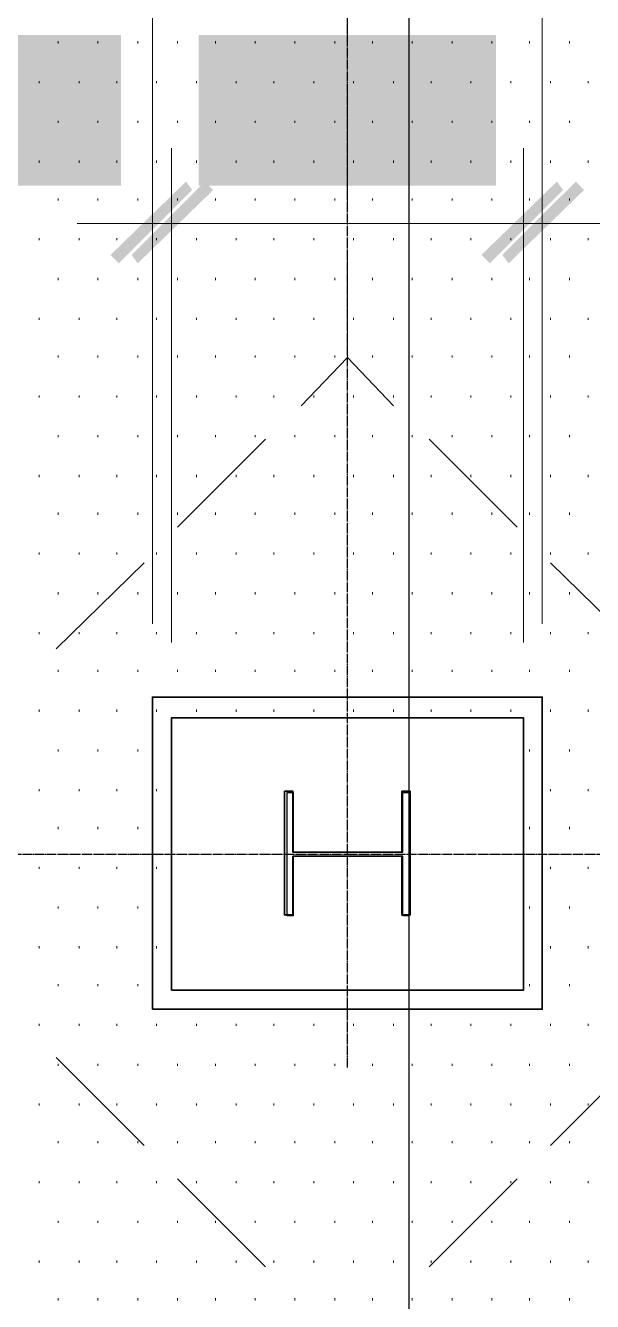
# Model space of a CAD drawing. Header units: millimetres. Extents: x -383313 to -161684, y -117025 to 99224.
# Drawn here: x -326164 to -325019, y -24486 to -21908 of the extents above; entities that cross this region are included whole.
import ezdxf

# ---------------------------------------------------------------- set-up
doc = ezdxf.new("R2010")
doc.units = ezdxf.units.MM
doc.header["$MEASUREMENT"] = 0
doc.linetypes.add('PS-GOST2.303 5', pattern=[24, 20, -1.5, 1, -1.5])
for name, color, linetype in [('001__КОНСТРУКТИВ__Колонны', 14, 'Continuous'), ('PDF_Geometry', 7, 'Continuous'), ('PDF_Solid Fills', 7, 'Continuous'), ('PS_Оси', 5, 'PS-GOST2.303 5')]:
    doc.layers.add(name, color=color, linetype=linetype)
doc.layers.add('001__КОНСТРУКТИВ__Стены наружные', color=7, linetype='Continuous', lineweight=30)

# ---------------------------------------------------------------- blocks, each defined once
blk = doc.blocks.new('A$Cf5759c35')
at = {"layer": 'PDF_Solid Fills'}
for points in [[(32389.1, -3687.2), (32389.1, -3687.2), (32363.7, -3687.2), (32359.4, -3691.5), (32355.2, -3691.5), (32346.7, -3695.7), (32342.5, -3699.9), (32342.5, -3699.9), (32338.3, -3704.2), (32334, -3712.6), (32389.1, -3712.6), (32389.1, -3712.6), (32397.5, -3712.6), (32401.8, -3712.6), (32410.2, -3716.9), (32414.5, -3721.1), (32418.7, -3725.3), (32422.9, -3733.8), (32422.9, -3733.8), (32427.2, -3738), (32427.2, -3742.3), (32431.4, -3746.5), (32431.4, -3750.7), (32431.4, -3755), (32435.6, -3763.4), (32435.6, -3771.9), (32435.6, -3776.1), (32435.6, -3784.6), (32435.6, -3793.1), (32435.6, -3805.8), (32435.6, -3814.2), (32435.6, -3814.2), (32435.6, -3826.9), (32435.6, -3835.4), (32435.6, -3843.9), (32435.6, -3852.3), (32435.6, -3856.6), (32435.6, -3865), (32431.4, -3873.5), (32431.4, -3877.7), (32431.4, -3882), (32427.2, -3886.2), (32427.2, -3890.4), (32422.9, -3894.7), (32422.9, -3898.9), (32418.7, -3903.1), (32410.2, -3907.4), (32406, -3911.6), (32401.8, -3915.8), (32393.3, -3915.8), (32389.1, -3915.8), (32334, -3920.1), (32338.3, -3924.3), (32342.5, -3928.5), (32346.7, -3932.8), (32355.2, -3932.8), (32359.4, -3937), (32367.9, -3937), (32372.1, -3941.2), (32380.6, -3941.2), (32389.1, -3941.2), (32389.1, -3941.2), (32397.5, -3941.2), (32401.8, -3941.2), (32410.2, -3937), (32414.5, -3937), (32422.9, -3932.8), (32427.2, -3928.5), (32431.4, -3928.5), (32435.6, -3924.3), (32439.9, -3920.1), (32444.1, -3915.8), (32448.3, -3911.6), (32452.6, -3903.1), (32452.6, -3898.9), (32456.8, -3890.4), (32461, -3886.2), (32461, -3882), (32461, -3877.7), (32465.3, -3873.5), (32465.3, -3865), (32465.3, -3860.8), (32465.3, -3852.3), (32469.5, -3843.9), (32469.5, -3839.6), (32469.5, -3831.2), (32469.5, -3822.7), (32469.5, -3814.2), (32469.5, -3810), (32469.5, -3801.5), (32469.5, -3793.1), (32469.5, -3784.6), (32469.5, -3780.4), (32465.3, -3771.9), (32465.3, -3767.7), (32465.3, -3759.2), (32465.3, -3755), (32461, -3746.5), (32461, -3742.3), (32456.8, -3733.8), (32452.6, -3729.6), (32452.6, -3721.1), (32448.3, -3716.9), (32448.3, -3716.9), (32444.1, -3712.6), (32439.9, -3708.4), (32435.6, -3699.9), (32427.2, -3695.7), (32422.9, -3695.7), (32422.9, -3691.5), (32414.5, -3691.5), (32410.2, -3687.2), (32401.8, -3687.2), (32393.3, -3687.2)], [(32833.6, -3691.5), (32672.7, -3691.5), (32672.7, -3721.1), (32795.5, -3721.1), (32791.2, -3721.1), (32791.2, -3725.3), (32787, -3729.6), (32782.8, -3738), (32778.5, -3742.3), (32774.3, -3746.5), (32770.1, -3755), (32765.8, -3759.2), (32761.6, -3763.4), (32757.4, -3771.9), (32753.1, -3780.4), (32748.9, -3784.6), (32748.9, -3788.8), (32744.7, -3793.1), (32744.7, -3801.5), (32740.4, -3805.8), (32736.2, -3814.2), (32736.2, -3818.5), (32732, -3826.9), (32727.7, -3831.2), (32727.7, -3839.6), (32723.5, -3843.9), (32723.5, -3852.3), (32719.3, -3860.8), (32719.3, -3865), (32719.3, -3869.3), (32715, -3877.7), (32715, -3886.2), (32710.8, -3890.4), (32710.8, -3898.9), (32710.8, -3907.4), (32710.8, -3911.6), (32706.6, -3920.1), (32706.6, -3924.3), (32706.6, -3932.8), (32706.6, -3937), (32740.4, -3937), (32740.4, -3937), (32740.4, -3928.5), (32740.4, -3920.1), (32740.4, -3915.8), (32740.4, -3907.4), (32744.7, -3898.9), (32744.7, -3894.7), (32744.7, -3886.2), (32748.9, -3882), (32748.9, -3873.5), (32748.9, -3869.3), (32753.1, -3865), (32753.1, -3856.6), (32757.4, -3852.3), (32757.4, -3843.9), (32761.6, -3839.6), (32761.6, -3831.2), (32765.8, -3826.9), (32770.1, -3818.5), (32770.1, -3814.2), (32774.3, -3805.8), (32778.5, -3801.5), (32778.5, -3793.1), (32782.8, -3788.8), (32787, -3780.4), (32791.2, -3776.1), (32795.5, -3767.7), (32799.7, -3763.4), (32803.9, -3755), (32808.2, -3750.7), (32808.2, -3742.3), (32812.4, -3738), (32816.6, -3733.8), (32820.9, -3729.6), (32825.1, -3721.1), (32829.3, -3716.9), (32833.6, -3712.6)], [(32981.7, -3687.2), (32960.6, -3687.2), (32956.3, -3691.5), (32952.1, -3695.7), (32947.9, -3704.2), (32943.6, -3708.4), (32939.4, -3712.6), (32935.2, -3721.1), (32930.9, -3721.1), (32922.5, -3725.3), (32918.2, -3729.6), (32914, -3733.8), (32905.5, -3738), (32947.9, -3742.3), (32947.9, -3937), (32981.7, -3937)], [(33142.6, -3687.2), (33142.6, -3687.2), (33117.2, -3687.2), (33113, -3691.5), (33108.7, -3691.5), (33100.3, -3695.7), (33096, -3699.9), (33096, -3699.9), (33091.8, -3704.2), (33087.6, -3712.6), (33142.6, -3712.6), (33142.6, -3712.6), (33151.1, -3712.6), (33155.3, -3712.6), (33163.8, -3716.9), (33168, -3721.1), (33172.2, -3725.3), (33176.5, -3733.8), (33176.5, -3733.8), (33180.7, -3738), (33180.7, -3742.3), (33184.9, -3746.5), (33184.9, -3750.7), (33184.9, -3755), (33189.2, -3763.4), (33189.2, -3771.9), (33189.2, -3776.1), (33189.2, -3784.6), (33189.2, -3793.1), (33189.2, -3805.8), (33189.2, -3814.2), (33189.2, -3814.2), (33189.2, -3826.9), (33189.2, -3835.4), (33189.2, -3843.9), (33189.2, -3852.3), (33189.2, -3856.6), (33189.2, -3865), (33184.9, -3873.5), (33184.9, -3877.7), (33184.9, -3882), (33180.7, -3886.2), (33180.7, -3890.4), (33176.5, -3894.7), (33176.5, -3898.9), (33172.2, -3903.1), (33163.8, -3907.4), (33159.5, -3911.6), (33155.3, -3915.8), (33146.8, -3915.8), (33142.6, -3915.8), (33087.6, -3920.1), (33091.8, -3924.3), (33096, -3928.5), (33100.3, -3932.8), (33108.7, -3932.8), (33113, -3937), (33121.4, -3937), (33125.7, -3941.2), (33134.1, -3941.2), (33142.6, -3941.2), (33142.6, -3941.2), (33151.1, -3941.2), (33155.3, -3941.2), (33163.8, -3937), (33168, -3937), (33176.5, -3932.8), (33180.7, -3928.5), (33184.9, -3928.5), (33189.2, -3924.3), (33193.4, -3920.1), (33197.6, -3915.8), (33201.9, -3911.6), (33206.1, -3903.1), (33206.1, -3898.9), (33210.3, -3890.4), (33214.6, -3886.2), (33214.6, -3882), (33214.6, -3877.7), (33218.8, -3873.5), (33218.8, -3865), (33218.8, -3860.8), (33218.8, -3852.3), (33223, -3843.9), (33223, -3839.6), (33223, -3831.2), (33223, -3822.7), (33223, -3814.2), (33223, -3810), (33223, -3801.5), (33223, -3793.1), (33223, -3784.6), (33223, -3780.4), (33218.8, -3771.9), (33218.8, -3767.7), (33218.8, -3759.2), (33218.8, -3755), (33214.6, -3746.5), (33214.6, -3742.3), (33210.3, -3733.8), (33206.1, -3729.6), (33206.1, -3721.1), (33201.9, -3716.9), (33201.9, -3716.9), (33197.6, -3712.6), (33193.4, -3708.4), (33189.2, -3699.9), (33180.7, -3695.7), (33176.5, -3695.7), (33176.5, -3691.5), (33168, -3691.5), (33163.8, -3687.2), (33155.3, -3687.2), (33146.8, -3687.2)], [(32334, -3712.6), (32329.8, -3716.9), (32325.6, -3721.1), (32321.3, -3729.6), (32317.1, -3733.8), (32317.1, -3742.3), (32312.9, -3742.3), (32312.9, -3750.7), (32312.9, -3755), (32308.6, -3763.4), (32308.6, -3767.7), (32308.6, -3776.1), (32308.6, -3780.4), (32308.6, -3788.8), (32308.6, -3797.3), (32304.4, -3805.8), (32304.4, -3814.2), (32304.4, -3818.5), (32304.4, -3826.9), (32308.6, -3835.4), (32308.6, -3843.9), (32308.6, -3852.3), (32308.6, -3860.8), (32308.6, -3865), (32312.9, -3873.5), (32312.9, -3877.7), (32317.1, -3886.2), (32317.1, -3890.4), (32321.3, -3894.7), (32321.3, -3903.1), (32325.6, -3907.4), (32329.8, -3911.6), (32329.8, -3915.8), (32334, -3920.1), (32389.1, -3915.8), (32384.8, -3915.8), (32380.6, -3915.8), (32372.1, -3911.6), (32367.9, -3911.6), (32363.7, -3907.4), (32355.2, -3903.1), (32351, -3894.7), (32351, -3894.7), (32351, -3890.4), (32346.7, -3886.2), (32346.7, -3882), (32342.5, -3877.7), (32342.5, -3869.3), (32342.5, -3865), (32338.3, -3856.6), (32338.3, -3848.1), (32338.3, -3839.6), (32338.3, -3831.2), (32338.3, -3822.7), (32338.3, -3814.2), (32338.3, -3805.8), (32338.3, -3797.3), (32338.3, -3788.8), (32338.3, -3780.4), (32338.3, -3771.9), (32342.5, -3767.7), (32342.5, -3759.2), (32342.5, -3755), (32346.7, -3746.5), (32346.7, -3742.3), (32351, -3738), (32351, -3733.8), (32355.2, -3729.6), (32359.4, -3725.3), (32363.7, -3721.1), (32367.9, -3716.9), (32372.1, -3712.6), (32380.6, -3712.6), (32389.1, -3712.6)], [(32905.5, -3738), (32901.3, -3742.3), (32897.1, -3746.5), (32888.6, -3750.7), (32888.6, -3780.4), (32888.6, -3776.1), (32897.1, -3776.1), (32901.3, -3771.9), (32905.5, -3771.9), (32914, -3767.7), (32922.5, -3763.4), (32922.5, -3763.4), (32926.7, -3759.2), (32935.2, -3755), (32939.4, -3750.7), (32943.6, -3746.5), (32947.9, -3742.3)], [(33087.6, -3712.6), (33083.3, -3716.9), (33079.1, -3721.1), (33074.9, -3729.6), (33070.6, -3733.8), (33070.6, -3742.3), (33066.4, -3742.3), (33066.4, -3750.7), (33066.4, -3755), (33062.2, -3763.4), (33062.2, -3767.7), (33062.2, -3776.1), (33062.2, -3780.4), (33062.2, -3788.8), (33062.2, -3797.3), (33057.9, -3805.8), (33057.9, -3814.2), (33057.9, -3818.5), (33057.9, -3826.9), (33062.2, -3835.4), (33062.2, -3843.9), (33062.2, -3852.3), (33062.2, -3860.8), (33062.2, -3865), (33066.4, -3873.5), (33066.4, -3877.7), (33070.6, -3886.2), (33070.6, -3890.4), (33074.9, -3894.7), (33074.9, -3903.1), (33079.1, -3907.4), (33083.3, -3911.6), (33083.3, -3915.8), (33087.6, -3920.1), (33142.6, -3915.8), (33138.4, -3915.8), (33134.1, -3915.8), (33125.7, -3911.6), (33121.4, -3911.6), (33117.2, -3907.4), (33108.7, -3903.1), (33104.5, -3894.7), (33104.5, -3894.7), (33104.5, -3890.4), (33100.3, -3886.2), (33100.3, -3882), (33096, -3877.7), (33096, -3869.3), (33096, -3865), (33091.8, -3856.6), (33091.8, -3848.1), (33091.8, -3839.6), (33091.8, -3831.2), (33091.8, -3822.7), (33091.8, -3814.2), (33091.8, -3805.8), (33091.8, -3797.3), (33091.8, -3788.8), (33091.8, -3780.4), (33091.8, -3771.9), (33096, -3767.7), (33096, -3759.2), (33096, -3755), (33100.3, -3746.5), (33100.3, -3742.3), (33104.5, -3738), (33104.5, -3733.8), (33108.7, -3729.6), (33113, -3725.3), (33117.2, -3721.1), (33121.4, -3716.9), (33125.7, -3712.6), (33134.1, -3712.6), (33142.6, -3712.6)]]:
    blk.add_hatch(color=8, dxfattribs=at).paths.add_polyline_path(points)
at = {"layer": 'PDF_Geometry', "color": 8, "lineweight": 13}
for points in [[(32554.2, -3390.9), (32554.2, -4851.4), (32554.2, -3890.4)], [(33341.6, -3390.9), (33341.6, -4851.4), (33341.6, -3890.4)], [(32947.9, -3416.3), (32947.9, -3666.1)], [(32947.9, -3767.7), (32947.9, -4017.4)], [(32744.7, -4042.8), (32592.3, -4042.8), (32554.2, -4042.8), (32401.8, -4042.8)], [(33451.6, -4042.8), (32592.3, -4042.8), (32444.1, -4042.8)], [(33494, -4042.8), (33341.6, -4042.8), (33303.5, -4042.8), (33151.1, -4042.8)], [(32947.9, -4114.8), (32947.9, -4313.8)], [(33041, -4411.1), (32947.9, -4313.8), (32854.7, -4411.1)], [(32782.8, -4478.9), (32605, -4656.7)], [(33290.8, -4656.7), (33113, -4478.9)], [(32537.2, -4728.6), (32359.4, -4902.2)], [(33536.3, -4902.2), (33358.5, -4728.6)], [(32359.4, -5727.7), (32537.2, -5905.5)], [(33358.5, -5905.5), (33536.3, -5727.7)], [(32605, -5973.2), (32782.8, -6151)], [(33113, -6151), (33290.8, -5973.2)]]:
    blk.add_lwpolyline(points, dxfattribs=at)
at = {"layer": 'PDF_Geometry', "color": 8, "lineweight": 9}
for points in [[(32363.7, -3678.8), (32363.7, -3674.5)], [(32444.1, -3678.8), (32444.1, -3674.5)], [(32524.5, -3678.8), (32524.5, -3674.5)], [(32605, -3678.8), (32605, -3674.5)], [(32681.2, -3678.8), (32681.2, -3674.5)], [(32761.6, -3678.8), (32761.6, -3674.5)], [(32842, -3678.8), (32842, -3674.5)], [(32922.5, -3678.8), (32922.5, -3674.5)], [(32998.7, -3678.8), (32998.7, -3674.5)], [(33079.1, -3678.8), (33079.1, -3674.5)], [(33159.5, -3678.8), (33159.5, -3674.5)], [(33240, -3678.8), (33240, -3674.5)], [(33316.2, -3678.8), (33316.2, -3674.5)], [(33396.6, -3678.8), (33396.6, -3674.5)], [(32325.6, -3759.2), (32325.6, -3755)], [(32406, -3759.2), (32406, -3755)], [(32482.2, -3759.2), (32482.2, -3755)], [(32562.6, -3759.2), (32562.6, -3755)], [(32643.1, -3759.2), (32643.1, -3755)], [(32723.5, -3759.2), (32723.5, -3755)], [(32799.7, -3759.2), (32799.7, -3755)], [(32880.1, -3759.2), (32880.1, -3755)], [(32960.6, -3759.2), (32960.6, -3755)], [(33041, -3759.2), (33041, -3755)], [(33117.2, -3759.2), (33117.2, -3755)], [(33197.6, -3759.2), (33197.6, -3755)], [(33278.1, -3759.2), (33278.1, -3755)], [(33358.5, -3759.2), (33358.5, -3755)], [(33434.7, -3759.2), (33434.7, -3755)], [(32363.7, -3839.6), (32363.7, -3835.4)], [(32444.1, -3839.6), (32444.1, -3835.4)], [(32524.5, -3839.6), (32524.5, -3835.4)], [(32605, -3839.6), (32605, -3835.4)], [(32681.2, -3839.6), (32681.2, -3835.4)], [(32761.6, -3839.6), (32761.6, -3835.4)], [(32842, -3839.6), (32842, -3835.4)], [(32922.5, -3839.6), (32922.5, -3835.4)], [(32998.7, -3839.6), (32998.7, -3835.4)], [(33079.1, -3839.6), (33079.1, -3835.4)], [(33159.5, -3839.6), (33159.5, -3835.4)], [(33240, -3839.6), (33240, -3835.4)], [(33316.2, -3839.6), (33316.2, -3835.4)], [(33396.6, -3839.6), (33396.6, -3835.4)], [(32325.6, -3920.1), (32325.6, -3915.8)], [(32406, -3920.1), (32406, -3915.8)], [(32482.2, -3920.1), (32482.2, -3915.8)], [(32562.6, -3920.1), (32562.6, -3915.8)], [(32643.1, -3920.1), (32643.1, -3915.8)], [(32723.5, -3920.1), (32723.5, -3915.8)], [(32799.7, -3920.1), (32799.7, -3915.8)], [(32880.1, -3920.1), (32880.1, -3915.8)], [(32960.6, -3920.1), (32960.6, -3915.8)], [(33041, -3920.1), (33041, -3915.8)], [(33117.2, -3920.1), (33117.2, -3915.8)], [(33197.6, -3920.1), (33197.6, -3915.8)], [(33278.1, -3920.1), (33278.1, -3915.8)], [(33358.5, -3920.1), (33358.5, -3915.8)], [(33434.7, -3920.1), (33434.7, -3915.8)], [(32363.7, -3996.3), (32363.7, -3992)], [(32444.1, -3996.3), (32444.1, -3992)], [(32524.5, -3996.3), (32524.5, -3992)], [(32605, -3996.3), (32605, -3992)], [(32681.2, -3996.3), (32681.2, -3992)], [(32761.6, -3996.3), (32761.6, -3992)], [(32842, -3996.3), (32842, -3992)], [(32922.5, -3996.3), (32922.5, -3992)], [(32998.7, -3996.3), (32998.7, -3992)], [(33079.1, -3996.3), (33079.1, -3992)], [(33159.5, -3996.3), (33159.5, -3992)], [(33240, -3996.3), (33240, -3992)], [(33316.2, -3996.3), (33316.2, -3992)], [(33396.6, -3996.3), (33396.6, -3992)], [(32325.6, -4076.7), (32325.6, -4072.5)], [(32406, -4076.7), (32406, -4072.5)], [(32482.2, -4076.7), (32482.2, -4072.5)], [(32562.6, -4076.7), (32562.6, -4072.5)], [(32643.1, -4076.7), (32643.1, -4072.5)], [(32723.5, -4076.7), (32723.5, -4072.5)], [(32799.7, -4076.7), (32799.7, -4072.5)], [(32880.1, -4076.7), (32880.1, -4072.5)], [(32960.6, -4076.7), (32960.6, -4072.5)], [(33041, -4076.7), (33041, -4072.5)], [(33117.2, -4076.7), (33117.2, -4072.5)], [(33197.6, -4076.7), (33197.6, -4072.5)], [(33278.1, -4076.7), (33278.1, -4072.5)], [(33358.5, -4076.7), (33358.5, -4072.5)], [(33434.7, -4076.7), (33434.7, -4072.5)], [(32363.7, -4157.1), (32363.7, -4152.9)], [(32444.1, -4157.1), (32444.1, -4152.9)], [(32524.5, -4157.1), (32524.5, -4152.9)], [(32605, -4157.1), (32605, -4152.9)], [(32681.2, -4157.1), (32681.2, -4152.9)], [(32761.6, -4157.1), (32761.6, -4152.9)], [(32842, -4157.1), (32842, -4152.9)], [(32922.5, -4157.1), (32922.5, -4152.9)], [(32998.7, -4157.1), (32998.7, -4152.9)], [(33079.1, -4157.1), (33079.1, -4152.9)], [(33159.5, -4157.1), (33159.5, -4152.9)], [(33240, -4157.1), (33240, -4152.9)], [(33316.2, -4157.1), (33316.2, -4152.9)], [(33396.6, -4157.1), (33396.6, -4152.9)], [(32325.6, -4237.6), (32325.6, -4233.3)], [(32406, -4237.6), (32406, -4233.3)], [(32482.2, -4237.6), (32482.2, -4233.3)], [(32562.6, -4237.6), (32562.6, -4233.3)], [(32643.1, -4237.6), (32643.1, -4233.3)], [(32723.5, -4237.6), (32723.5, -4233.3)], [(32799.7, -4237.6), (32799.7, -4233.3)], [(32880.1, -4237.6), (32880.1, -4233.3)], [(32960.6, -4237.6), (32960.6, -4233.3)], [(33041, -4237.6), (33041, -4233.3)], [(33117.2, -4237.6), (33117.2, -4233.3)], [(33197.6, -4237.6), (33197.6, -4233.3)], [(33278.1, -4237.6), (33278.1, -4233.3)], [(33358.5, -4237.6), (33358.5, -4233.3)], [(33434.7, -4237.6), (33434.7, -4233.3)], [(32363.7, -4313.8), (32363.7, -4309.5)], [(32444.1, -4313.8), (32444.1, -4309.5)], [(32524.5, -4313.8), (32524.5, -4309.5)], [(32605, -4313.8), (32605, -4309.5)], [(32681.2, -4313.8), (32681.2, -4309.5)], [(32761.6, -4313.8), (32761.6, -4309.5)], [(32842, -4313.8), (32842, -4309.5)], [(32922.5, -4313.8), (32922.5, -4309.5)], [(32998.7, -4313.8), (32998.7, -4309.5)], [(33079.1, -4313.8), (33079.1, -4309.5)], [(33159.5, -4313.8), (33159.5, -4309.5)], [(33240, -4313.8), (33240, -4309.5)], [(33316.2, -4313.8), (33316.2, -4309.5)], [(33396.6, -4313.8), (33396.6, -4309.5)], [(32325.6, -4394.2), (32325.6, -4390)], [(32406, -4394.2), (32406, -4390)], [(32482.2, -4394.2), (32482.2, -4390)], [(32562.6, -4394.2), (32562.6, -4390)], [(32643.1, -4394.2), (32643.1, -4390)], [(32723.5, -4394.2), (32723.5, -4390)], [(32799.7, -4394.2), (32799.7, -4390)], [(32880.1, -4394.2), (32880.1, -4390)], [(32960.6, -4394.2), (32960.6, -4390)], [(33041, -4394.2), (33041, -4390)], [(33117.2, -4394.2), (33117.2, -4390)], [(33197.6, -4394.2), (33197.6, -4390)], [(33278.1, -4394.2), (33278.1, -4390)], [(33358.5, -4394.2), (33358.5, -4390)], [(33434.7, -4394.2), (33434.7, -4390)], [(32363.7, -4474.6), (32363.7, -4470.4)], [(32444.1, -4474.6), (32444.1, -4470.4)], [(32524.5, -4474.6), (32524.5, -4470.4)], [(32605, -4474.6), (32605, -4470.4)], [(32681.2, -4474.6), (32681.2, -4470.4)], [(32761.6, -4474.6), (32761.6, -4470.4)], [(32842, -4474.6), (32842, -4470.4)], [(32922.5, -4474.6), (32922.5, -4470.4)], [(32998.7, -4474.6), (32998.7, -4470.4)], [(33079.1, -4474.6), (33079.1, -4470.4)], [(33159.5, -4474.6), (33159.5, -4470.4)], [(33240, -4474.6), (33240, -4470.4)], [(33316.2, -4474.6), (33316.2, -4470.4)], [(33396.6, -4474.6), (33396.6, -4470.4)], [(32325.6, -4555.1), (32325.6, -4550.8)], [(32406, -4555.1), (32406, -4550.8)], [(32482.2, -4555.1), (32482.2, -4550.8)], [(32562.6, -4555.1), (32562.6, -4550.8)], [(32643.1, -4555.1), (32643.1, -4550.8)], [(32723.5, -4555.1), (32723.5, -4550.8)], [(32799.7, -4555.1), (32799.7, -4550.8)], [(32880.1, -4555.1), (32880.1, -4550.8)], [(32960.6, -4555.1), (32960.6, -4550.8)], [(33041, -4555.1), (33041, -4550.8)], [(33117.2, -4555.1), (33117.2, -4550.8)], [(33197.6, -4555.1), (33197.6, -4550.8)], [(33278.1, -4555.1), (33278.1, -4550.8)], [(33358.5, -4555.1), (33358.5, -4550.8)], [(33434.7, -4555.1), (33434.7, -4550.8)], [(32363.7, -4631.3), (32363.7, -4627)], [(32444.1, -4631.3), (32444.1, -4627)], [(32524.5, -4631.3), (32524.5, -4627)], [(32605, -4631.3), (32605, -4627)], [(32681.2, -4631.3), (32681.2, -4627)], [(32761.6, -4631.3), (32761.6, -4627)], [(32842, -4631.3), (32842, -4627)], [(32922.5, -4631.3), (32922.5, -4627)], [(32998.7, -4631.3), (32998.7, -4627)], [(33079.1, -4631.3), (33079.1, -4627)], [(33159.5, -4631.3), (33159.5, -4627)], [(33240, -4631.3), (33240, -4627)], [(33316.2, -4631.3), (33316.2, -4627)], [(33396.6, -4631.3), (33396.6, -4627)], [(32325.6, -4711.7), (32325.6, -4707.5)], [(32406, -4711.7), (32406, -4707.5)], [(32482.2, -4711.7), (32482.2, -4707.5)], [(32562.6, -4711.7), (32562.6, -4707.5)], [(32643.1, -4711.7), (32643.1, -4707.5)], [(32723.5, -4711.7), (32723.5, -4707.5)], [(32799.7, -4711.7), (32799.7, -4707.5)], [(32880.1, -4711.7), (32880.1, -4707.5)], [(32960.6, -4711.7), (32960.6, -4707.5)], [(33041, -4711.7), (33041, -4707.5)], [(33117.2, -4711.7), (33117.2, -4707.5)], [(33197.6, -4711.7), (33197.6, -4707.5)], [(33278.1, -4711.7), (33278.1, -4707.5)], [(33358.5, -4711.7), (33358.5, -4707.5)], [(33434.7, -4711.7), (33434.7, -4707.5)], [(32363.7, -4792.1), (32363.7, -4787.9)], [(32444.1, -4792.1), (32444.1, -4787.9)], [(32524.5, -4792.1), (32524.5, -4787.9)], [(32605, -4792.1), (32605, -4787.9)], [(32681.2, -4792.1), (32681.2, -4787.9)], [(32761.6, -4792.1), (32761.6, -4787.9)], [(32842, -4792.1), (32842, -4787.9)], [(32922.5, -4792.1), (32922.5, -4787.9)], [(32998.7, -4792.1), (32998.7, -4787.9)], [(33079.1, -4792.1), (33079.1, -4787.9)], [(33159.5, -4792.1), (33159.5, -4787.9)], [(33240, -4792.1), (33240, -4787.9)], [(33316.2, -4792.1), (33316.2, -4787.9)], [(33396.6, -4792.1), (33396.6, -4787.9)], [(32325.6, -4872.6), (32325.6, -4868.3)], [(32406, -4872.6), (32406, -4868.3)], [(32482.2, -4872.6), (32482.2, -4868.3)], [(32562.6, -4872.6), (32562.6, -4868.3)], [(32643.1, -4872.6), (32643.1, -4868.3)], [(32723.5, -4872.6), (32723.5, -4868.3)], [(32799.7, -4872.6), (32799.7, -4868.3)], [(32880.1, -4872.6), (32880.1, -4868.3)], [(32960.6, -4872.6), (32960.6, -4868.3)], [(33041, -4872.6), (33041, -4868.3)], [(33117.2, -4872.6), (33117.2, -4868.3)], [(33197.6, -4872.6), (33197.6, -4868.3)], [(33278.1, -4872.6), (33278.1, -4868.3)], [(33358.5, -4872.6), (33358.5, -4868.3)], [(33434.7, -4872.6), (33434.7, -4868.3)], [(32363.7, -4948.8), (32363.7, -4944.5)], [(32444.1, -4948.8), (32444.1, -4944.5)], [(32524.5, -4948.8), (32524.5, -4944.5)], [(32605, -4948.8), (32605, -4944.5)], [(32681.2, -4948.8), (32681.2, -4944.5)], [(32761.6, -4948.8), (32761.6, -4944.5)], [(32842, -4948.8), (32842, -4944.5)], [(32922.5, -4948.8), (32922.5, -4944.5)], [(32998.7, -4948.8), (32998.7, -4944.5)], [(33079.1, -4948.8), (33079.1, -4944.5)], [(33159.5, -4948.8), (33159.5, -4944.5)], [(33240, -4948.8), (33240, -4944.5)], [(33316.2, -4948.8), (33316.2, -4944.5)], [(33396.6, -4948.8), (33396.6, -4944.5)], [(32325.6, -5029.2), (32325.6, -5025)], [(32406, -5029.2), (32406, -5025)], [(32482.2, -5029.2), (32482.2, -5025)], [(32562.6, -5029.2), (32562.6, -5025)], [(32643.1, -5029.2), (32643.1, -5025)], [(32723.5, -5029.2), (32723.5, -5025)], [(32799.7, -5029.2), (32799.7, -5025)], [(32880.1, -5029.2), (32880.1, -5025)], [(32960.6, -5029.2), (32960.6, -5025)], [(33041, -5029.2), (33041, -5025)], [(33117.2, -5029.2), (33117.2, -5025)], [(33197.6, -5029.2), (33197.6, -5025)], [(33278.1, -5029.2), (33278.1, -5025)], [(33358.5, -5029.2), (33358.5, -5025)], [(33434.7, -5029.2), (33434.7, -5025)], [(32363.7, -5109.6), (32363.7, -5105.4)], [(32444.1, -5109.6), (32444.1, -5105.4)], [(32524.5, -5109.6), (32524.5, -5105.4)], [(33316.2, -5109.6), (33316.2, -5105.4)], [(33396.6, -5109.6), (33396.6, -5105.4)], [(32325.6, -5190.1), (32325.6, -5185.8)], [(32406, -5190.1), (32406, -5185.8)], [(32482.2, -5190.1), (32482.2, -5185.8)], [(32562.6, -5190.1), (32562.6, -5185.8)], [(33358.5, -5190.1), (33358.5, -5185.8)], [(33434.7, -5190.1), (33434.7, -5185.8)], [(32363.7, -5266.3), (32363.7, -5262)], [(32444.1, -5266.3), (32444.1, -5262)], [(32524.5, -5266.3), (32524.5, -5262)], [(33316.2, -5266.3), (33316.2, -5262)], [(33396.6, -5266.3), (33396.6, -5262)], [(32325.6, -5346.7), (32325.6, -5342.5)], [(32406, -5346.7), (32406, -5342.5)], [(32482.2, -5346.7), (32482.2, -5342.5)], [(32562.6, -5346.7), (32562.6, -5342.5)], [(33358.5, -5346.7), (33358.5, -5342.5)], [(33434.7, -5346.7), (33434.7, -5342.5)], [(32363.7, -5427.1), (32363.7, -5422.9)], [(32444.1, -5427.1), (32444.1, -5422.9)], [(32524.5, -5427.1), (32524.5, -5422.9)], [(33316.2, -5427.1), (33316.2, -5422.9)], [(33396.6, -5427.1), (33396.6, -5422.9)], [(32325.6, -5507.6), (32325.6, -5503.3)], [(32406, -5507.6), (32406, -5503.3)], [(32482.2, -5507.6), (32482.2, -5503.3)], [(32562.6, -5507.6), (32562.6, -5503.3)], [(33358.5, -5507.6), (33358.5, -5503.3)], [(33434.7, -5507.6), (33434.7, -5503.3)], [(32363.7, -5583.8), (32363.7, -5579.5)], [(32444.1, -5583.8), (32444.1, -5579.5)], [(32524.5, -5583.8), (32524.5, -5579.5)], [(33316.2, -5583.8), (33316.2, -5579.5)], [(33396.6, -5583.8), (33396.6, -5579.5)], [(32325.6, -5664.2), (32325.6, -5660)], [(32406, -5664.2), (32406, -5660)], [(32482.2, -5664.2), (32482.2, -5660)], [(32562.6, -5664.2), (32562.6, -5660)], [(32643.1, -5664.2), (32643.1, -5660)], [(32723.5, -5664.2), (32723.5, -5660)], [(32799.7, -5664.2), (32799.7, -5660)], [(32880.1, -5664.2), (32880.1, -5660)], [(32960.6, -5664.2), (32960.6, -5660)], [(33041, -5664.2), (33041, -5660)], [(33117.2, -5664.2), (33117.2, -5660)], [(33197.6, -5664.2), (33197.6, -5660)], [(33278.1, -5664.2), (33278.1, -5660)], [(33358.5, -5664.2), (33358.5, -5660)], [(33434.7, -5664.2), (33434.7, -5660)], [(32363.7, -5744.6), (32363.7, -5740.4)], [(32444.1, -5744.6), (32444.1, -5740.4)], [(32524.5, -5744.6), (32524.5, -5740.4)], [(32605, -5744.6), (32605, -5740.4)], [(32681.2, -5744.6), (32681.2, -5740.4)], [(32761.6, -5744.6), (32761.6, -5740.4)], [(32842, -5744.6), (32842, -5740.4)], [(32922.5, -5744.6), (32922.5, -5740.4)], [(32998.7, -5744.6), (32998.7, -5740.4)], [(33079.1, -5744.6), (33079.1, -5740.4)], [(33159.5, -5744.6), (33159.5, -5740.4)], [(33240, -5744.6), (33240, -5740.4)], [(33316.2, -5744.6), (33316.2, -5740.4)], [(33396.6, -5744.6), (33396.6, -5740.4)], [(32325.6, -5825.1), (32325.6, -5820.8)], [(32406, -5825.1), (32406, -5820.8)], [(32482.2, -5825.1), (32482.2, -5820.8)], [(32562.6, -5825.1), (32562.6, -5820.8)], [(32643.1, -5825.1), (32643.1, -5820.8)], [(32723.5, -5825.1), (32723.5, -5820.8)], [(32799.7, -5825.1), (32799.7, -5820.8)], [(32880.1, -5825.1), (32880.1, -5820.8)], [(32960.6, -5825.1), (32960.6, -5820.8)], [(33041, -5825.1), (33041, -5820.8)], [(33117.2, -5825.1), (33117.2, -5820.8)], [(33197.6, -5825.1), (33197.6, -5820.8)], [(33278.1, -5825.1), (33278.1, -5820.8)], [(33358.5, -5825.1), (33358.5, -5820.8)], [(33434.7, -5825.1), (33434.7, -5820.8)], [(32363.7, -5901.3), (32363.7, -5897)], [(32444.1, -5901.3), (32444.1, -5897)], [(32524.5, -5901.3), (32524.5, -5897)], [(32605, -5901.3), (32605, -5897)], [(32681.2, -5901.3), (32681.2, -5897)], [(32761.6, -5901.3), (32761.6, -5897)], [(32842, -5901.3), (32842, -5897)], [(32922.5, -5901.3), (32922.5, -5897)], [(32998.7, -5901.3), (32998.7, -5897)], [(33079.1, -5901.3), (33079.1, -5897)], [(33159.5, -5901.3), (33159.5, -5897)], [(33240, -5901.3), (33240, -5897)], [(33316.2, -5901.3), (33316.2, -5897)], [(33396.6, -5901.3), (33396.6, -5897)], [(32325.6, -5981.7), (32325.6, -5977.5)], [(32406, -5981.7), (32406, -5977.5)], [(32482.2, -5981.7), (32482.2, -5977.5)], [(32562.6, -5981.7), (32562.6, -5977.5)], [(32643.1, -5981.7), (32643.1, -5977.5)], [(32723.5, -5981.7), (32723.5, -5977.5)], [(32799.7, -5981.7), (32799.7, -5977.5)], [(32880.1, -5981.7), (32880.1, -5977.5)], [(32960.6, -5981.7), (32960.6, -5977.5)], [(33041, -5981.7), (33041, -5977.5)], [(33117.2, -5981.7), (33117.2, -5977.5)], [(33197.6, -5981.7), (33197.6, -5977.5)], [(33278.1, -5981.7), (33278.1, -5977.5)], [(33358.5, -5981.7), (33358.5, -5977.5)], [(33434.7, -5981.7), (33434.7, -5977.5)], [(32363.7, -6062.1), (32363.7, -6057.9)], [(32444.1, -6062.1), (32444.1, -6057.9)], [(32524.5, -6062.1), (32524.5, -6057.9)], [(32605, -6062.1), (32605, -6057.9)], [(32681.2, -6062.1), (32681.2, -6057.9)], [(32761.6, -6062.1), (32761.6, -6057.9)], [(32842, -6062.1), (32842, -6057.9)], [(32922.5, -6062.1), (32922.5, -6057.9)], [(32998.7, -6062.1), (32998.7, -6057.9)], [(33079.1, -6062.1), (33079.1, -6057.9)], [(33159.5, -6062.1), (33159.5, -6057.9)], [(33240, -6062.1), (33240, -6057.9)], [(33316.2, -6062.1), (33316.2, -6057.9)], [(33396.6, -6062.1), (33396.6, -6057.9)], [(32325.6, -6142.6), (32325.6, -6138.3)], [(32406, -6142.6), (32406, -6138.3)], [(32482.2, -6142.6), (32482.2, -6138.3)], [(32562.6, -6142.6), (32562.6, -6138.3)], [(32643.1, -6142.6), (32643.1, -6138.3)], [(32723.5, -6142.6), (32723.5, -6138.3)], [(32799.7, -6142.6), (32799.7, -6138.3)], [(32880.1, -6142.6), (32880.1, -6138.3)], [(32960.6, -6142.6), (32960.6, -6138.3)], [(33041, -6142.6), (33041, -6138.3)], [(33117.2, -6142.6), (33117.2, -6138.3)], [(33197.6, -6142.6), (33197.6, -6138.3)], [(33278.1, -6142.6), (33278.1, -6138.3)], [(33358.5, -6142.6), (33358.5, -6138.3)], [(33434.7, -6142.6), (33434.7, -6138.3)], [(32363.7, -6218.8), (32363.7, -6214.5)], [(32444.1, -6218.8), (32444.1, -6214.5)], [(32524.5, -6218.8), (32524.5, -6214.5)], [(32605, -6218.8), (32605, -6214.5)], [(32681.2, -6218.8), (32681.2, -6214.5)], [(32761.6, -6218.8), (32761.6, -6214.5)], [(32842, -6218.8), (32842, -6214.5)], [(32922.5, -6218.8), (32922.5, -6214.5)], [(32998.7, -6218.8), (32998.7, -6214.5)], [(33079.1, -6218.8), (33079.1, -6214.5)], [(33159.5, -6218.8), (33159.5, -6214.5)], [(33240, -6218.8), (33240, -6214.5)], [(33316.2, -6218.8), (33316.2, -6214.5)], [(33396.6, -6218.8), (33396.6, -6214.5)]]:
    blk.add_lwpolyline(points, dxfattribs=at)
at = {"layer": 'PDF_Geometry', "color": 8, "lineweight": 13}
for points in [[(32592.3, -3890.4), (32592.3, -4889.5)], [(33303.5, -3890.4), (33303.5, -4889.5)]]:
    blk.add_lwpolyline(points, close=True, dxfattribs=at)
at = {"layer": 'PDF_Geometry', "color": 8, "lineweight": 35}
for points in [[(32554.2, -5630.3), (33341.6, -5630.3), (33341.6, -4999.6), (32554.2, -4999.6)], [(32592.3, -5592.2), (33303.5, -5592.2), (33303.5, -5041.9), (32592.3, -5041.9)], [(32820.9, -5190.1), (32820.9, -5439.8), (32837.8, -5439.8), (32837.8, -5321.3), (33057.9, -5321.3), (33057.9, -5439.8), (33074.9, -5439.8), (33074.9, -5190.1), (33057.9, -5190.1), (33057.9, -5312.8), (32837.8, -5312.8), (32837.8, -5190.1)]]:
    blk.add_lwpolyline(points, close=True, dxfattribs=at)
at = {"layer": 'PDF_Solid Fills', "color": 8, "lineweight": 13}
for points in [[(32075.8, -3661.8), (32075.8, -3966.6), (32490.7, -3661.8)], [(32075.8, -3966.6), (32490.7, -3661.8), (32490.7, -3966.6)], [(32647.3, -3661.8), (32647.3, -3966.6), (33248.4, -3661.8)], [(32647.3, -3966.6), (33248.4, -3661.8), (33248.4, -3966.6)], [(32469.5, -4106.3), (32486.4, -4123.3), (32621.9, -3958.2)], [(32486.4, -4123.3), (32621.9, -3958.2), (32634.6, -3975.1)], [(32660, -3958.2), (32524.5, -4123.3), (32511.8, -4106.3)], [(32511.8, -4106.3), (32524.5, -4123.3), (32660, -3958.2)], [(32676.9, -3975.1), (32660, -3958.2), (32524.5, -4123.3)], [(32524.5, -4123.3), (32660, -3958.2), (32676.9, -3975.1)], [(33371.2, -3958.2), (33235.7, -4123.3), (33218.8, -4106.3)], [(33218.8, -4106.3), (33235.7, -4123.3), (33371.2, -3958.2)], [(33383.9, -3975.1), (33371.2, -3958.2), (33235.7, -4123.3)], [(33235.7, -4123.3), (33371.2, -3958.2), (33383.9, -3975.1)], [(33409.3, -3958.2), (33273.8, -4123.3), (33261.1, -4106.3)], [(33426.2, -3975.1), (33409.3, -3958.2), (33273.8, -4123.3)]]:
    blk.add_solid(points, dxfattribs=at)

msp = doc.modelspace()

# ---------------------------------------------------------------- linework, layer by layer
at = {"layer": '001__КОНСТРУКТИВ__Колонны', "linetype": 'Continuous', "lineweight": 30}
for p, q in [((-325635.55882, -23706.5977), (-325635.55882, -23457.5977)), ((-325635.55882, -23457.5977), (-325623.45882, -23457.5977)), ((-325623.45882, -23457.5977), (-325623.45882, -23578.0977)), ((-325401.65882, -23578.0977), (-325401.65882, -23457.5977)), ((-325401.65882, -23457.5977), (-325389.55882, -23457.5977)), ((-325389.55882, -23457.5977), (-325389.55882, -23706.5977)), ((-325623.45882, -23578.0977), (-325401.65882, -23578.0977)), ((-325401.65882, -23586.0977), (-325623.45882, -23586.0977)), ((-325623.45882, -23586.0977), (-325623.45882, -23706.5977)), ((-325401.65882, -23706.5977), (-325401.65882, -23586.0977)), ((-325623.45882, -23706.5977), (-325635.55882, -23706.5977)), ((-325389.55882, -23706.5977), (-325401.65882, -23706.5977))]:
    msp.add_line(p, q, dxfattribs=at)
at = {"layer": '001__КОНСТРУКТИВ__Стены наружные', "color": 7, "linetype": 'Continuous'}
msp.add_line((-325389.55882, -3619.3977), (-325389.55882, -25582.0977), dxfattribs=at)
at = {"layer": 'PS_Оси'}
msp.add_line((-325514.05882, -24012.91133), (-325514.05882, 3425.4576), dxfattribs=at)
msp.add_lwpolyline([(-344361.65008, -23582.0977), (-340514.05882, -23582.0977), (-335514.05882, -23582.0977), (-330514.05882, -23582.0977), (-325514.05882, -23582.0977), (-320514.05882, -23582.0977), (-316483.98892, -23582.0977)], dxfattribs=at)

# ---------------------------------------------------------------- block references
at = {"ltscale": 100}
msp.add_blockref('A$Cf5759c35', (-358461.97282, -18264.93104), dxfattribs=at)

doc.saveas('drawing.dxf')
